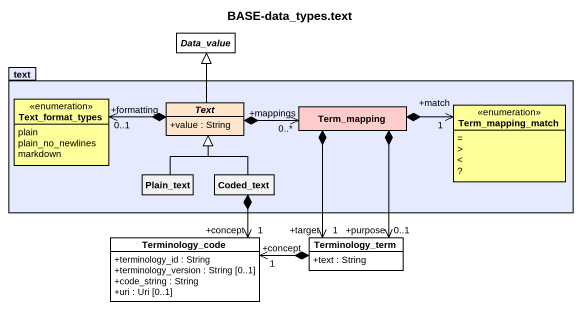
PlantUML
@startuml
title BASE-data_types.text
hide circle
hide empty members
skinparam classAttributeIconSize 0
abstract class Data_value #FFFFFF
package text #E5EAFF {
  enum Text_format_types #FFFF99 {
    plain
    plain_no_newlines
    markdown
  }
  abstract class Text #FFE5CB {
    +value : String
  }
  class Term_mapping #FFCCCC
  enum Term_mapping_match #FFFF99 {
    ~=
    >
    <
    ?
  }
  class Plain_text
  class Coded_text
}
class Terminology_code #FFFFFF {
  +terminology_id : String
  +terminology_version : String [0..1]
  +code_string : String
  +uri : Uri [0..1]
}
class Terminology_term #FFFFFF {
  +text : String
}
Text_format_types "+formatting\n0..1" <-right-* Text
Text -up-|> Data_value
Text *-right-> "+mappings\n0..*" Term_mapping
Term_mapping *--> "+target\n1" Terminology_term
Term_mapping_match "+match\n1" <-left-* Term_mapping
Plain_text -up-|> Text
Coded_text -up-|> Text
Terminology_code "+concept\n1" <-up-* Coded_text
Terminology_term "+purpose\n0..1" <-up-* Term_mapping
Terminology_term *-left-> "+concept\n1" Terminology_code
@enduml
